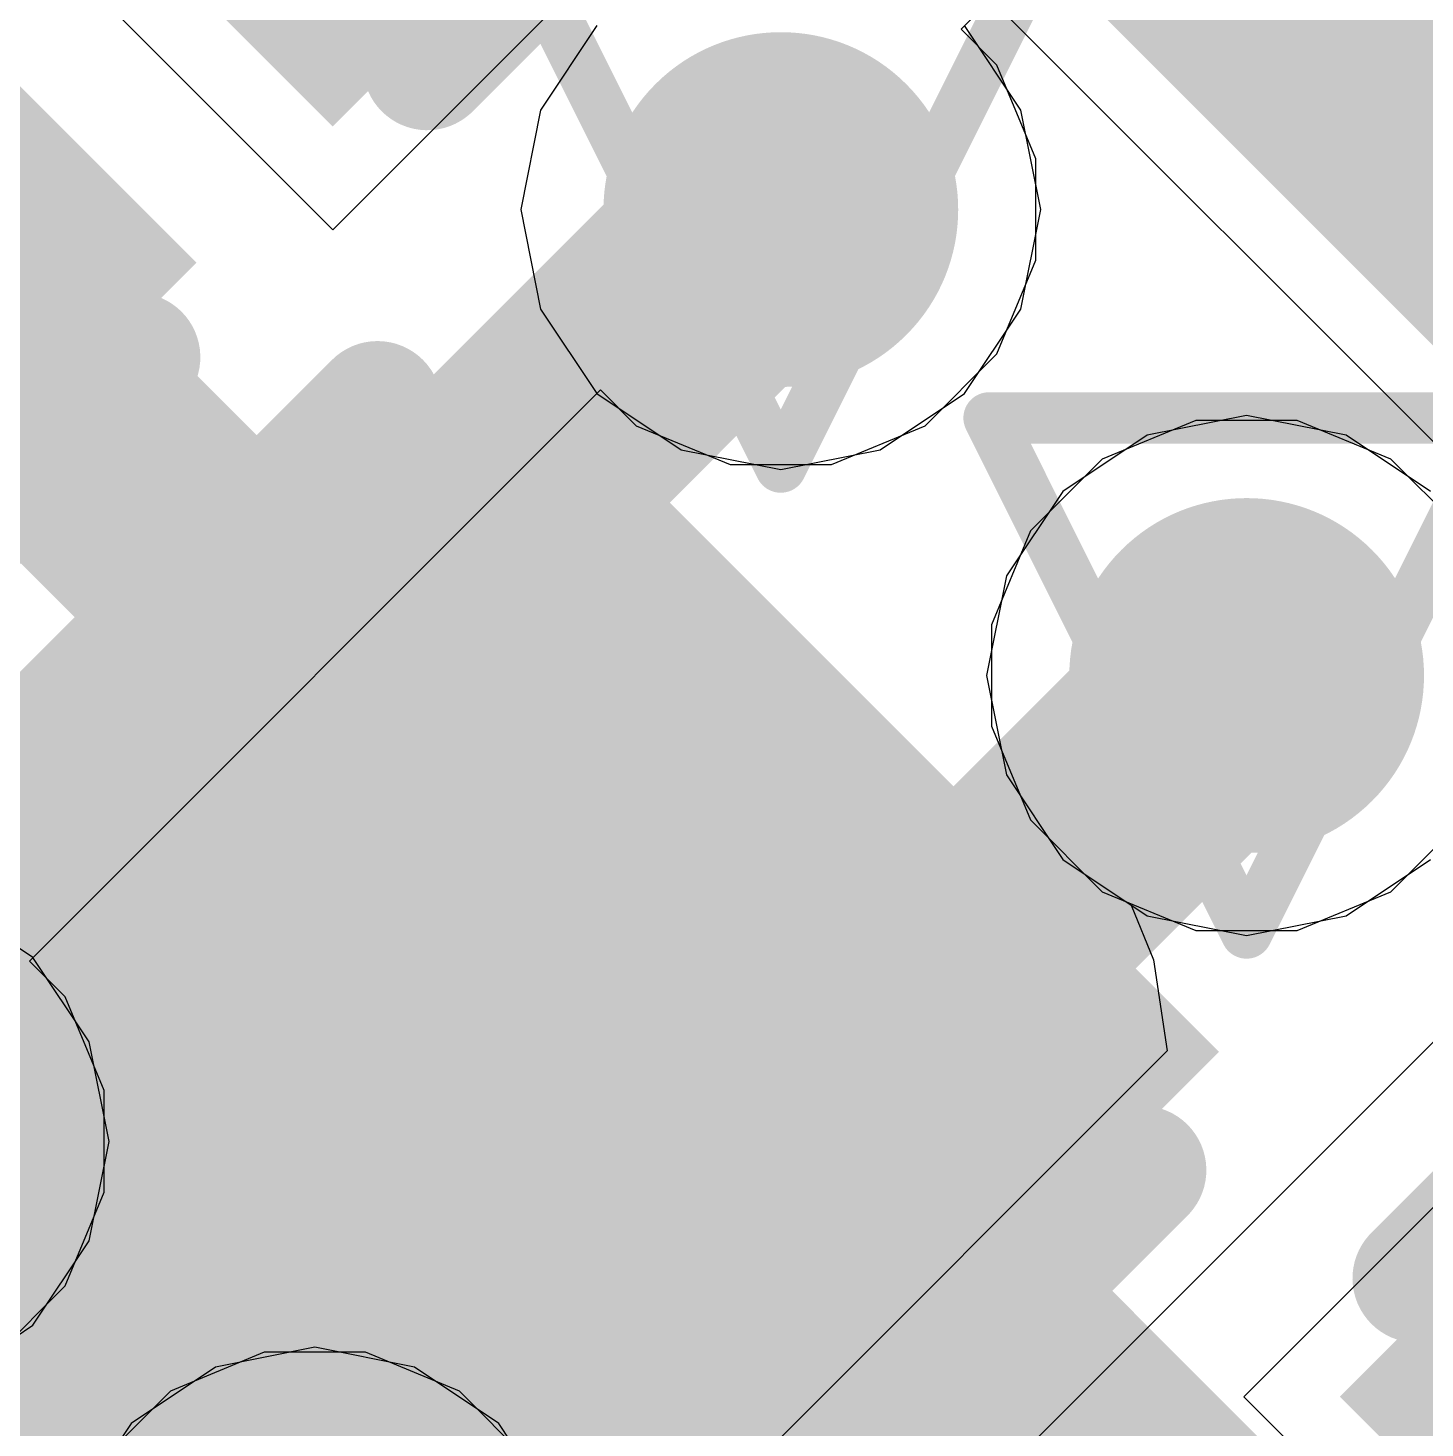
# Model space of a CAD drawing. Header units: inches. Extents: x -6 to 283, y -12 to 154.
# Drawn here: x 52.746 to 54.124, y 8.453 to 9.834 of the extents above; entities that cross this region are included whole.
import ezdxf

# ---------------------------------------------------------------- set-up
doc = ezdxf.new("R2010")
doc.units = ezdxf.units.IN
for name, color, linetype in [('Bottom Layer', 5, 'Continuous'), ('Bottom Overlay', 54, 'Continuous'), ('Bottom Paste', 16, 'Continuous'), ('Bottom Solder', 6, 'Continuous'), ('Drill Drawing', 1, 'Continuous'), ('GND-1', 16, 'Continuous'), ('GND-2', 90, 'Continuous'), ('GND-3', 216, 'Continuous'), ('GND-4', 54, 'Continuous'), ('PWR-1', 156, 'Continuous'), ('PWR-2', 130, 'Continuous'), ('Signal L1', 76, 'Continuous'), ('Signal L2', 6, 'Continuous'), ('Top Layer', 1, 'Continuous'), ('Top Paste', 8, 'Continuous'), ('Top Solder', 216, 'Continuous'), ('Via Holes', 16, 'Continuous')]:
    doc.layers.add(name, color=color, linetype=linetype)

# ---------------------------------------------------------------- blocks, each defined once
blk = doc.blocks.new('BGA_565_15_5_14_4__57')
at = {"layer": 'Top Layer'}
h = blk.add_hatch(color=1, dxfattribs=at)
edge = h.paths.add_edge_path()
edge.add_arc((-0.32500062, -0.9749993199999999), 0.12499848, 0, 360)
h = blk.add_hatch(color=1, dxfattribs=at)
edge = h.paths.add_edge_path()
edge.add_arc((0.32500062, -0.9749993199999999), 0.12499848, 0, 360)
h = blk.add_hatch(color=1, dxfattribs=at)
edge = h.paths.add_edge_path()
edge.add_arc((-0.32500062, -1.62500056), 0.12499848, 0, 360)
h = blk.add_hatch(color=1, dxfattribs=at)
edge = h.paths.add_edge_path()
edge.add_arc((0.32500062, -1.62500056), 0.12499848, 0, 360)
at = {"layer": 'Top Paste'}
h = blk.add_hatch(color=8, dxfattribs=at)
edge = h.paths.add_edge_path()
edge.add_arc((-0.32500062, -0.9749993199999999), 0.12499848, 0, 360)
h = blk.add_hatch(color=8, dxfattribs=at)
edge = h.paths.add_edge_path()
edge.add_arc((0.32500062, -0.9749993199999999), 0.12499848, 0, 360)
h = blk.add_hatch(color=8, dxfattribs=at)
edge = h.paths.add_edge_path()
edge.add_arc((-0.32500062, -1.62500056), 0.12499848, 0, 360)
h = blk.add_hatch(color=8, dxfattribs=at)
edge = h.paths.add_edge_path()
edge.add_arc((0.32500062, -1.62500056), 0.12499848, 0, 360)
at = {"layer": 'Top Solder'}
h = blk.add_hatch(color=216, dxfattribs=at)
edge = h.paths.add_edge_path()
edge.add_arc((-0.32500062, -0.9749993199999999), 0.17499838, 0, 360)
h = blk.add_hatch(color=216, dxfattribs=at)
edge = h.paths.add_edge_path()
edge.add_arc((0.32500062, -0.9749993199999999), 0.17499838, 0, 360)
h = blk.add_hatch(color=216, dxfattribs=at)
edge = h.paths.add_edge_path()
edge.add_arc((-0.32500062, -1.62500056), 0.17499838, 0, 360)
h = blk.add_hatch(color=216, dxfattribs=at)
edge = h.paths.add_edge_path()
edge.add_arc((0.32500062, -1.62500056), 0.17499838, 0, 360)
blk = doc.blocks.new('CAP_0201_B_340')
at = {"layer": 'Bottom Layer'}
for points in [[(-0.44999656, 0.1499997), (-0.14999716, 0.1499997), (-0.14999716, -0.1499997), (-0.44999656, -0.1499997)], [(0.14999716, 0.1499997), (0.44999656, 0.1499997), (0.44999656, -0.1499997), (0.14999716, -0.1499997)]]:
    blk.add_hatch(color=5, dxfattribs=at).paths.add_polyline_path(points)
at = {"layer": 'Bottom Paste'}
for points in [[(-0.44999656, 0.1499997), (-0.14999716, 0.1499997), (-0.14999716, -0.1499997), (-0.44999656, -0.1499997)], [(0.14999716, 0.1499997), (0.44999656, 0.1499997), (0.44999656, -0.1499997), (0.14999716, -0.1499997)]]:
    blk.add_hatch(color=16, dxfattribs=at).paths.add_polyline_path(points)
at = {"layer": 'Bottom Solder'}
for points in [[(-0.50499772, 0.20500086), (-0.094996, 0.20500086), (-0.094996, -0.20500086), (-0.50499772, -0.20500086)], [(0.094996, 0.20500086), (0.50499772, 0.20500086), (0.50499772, -0.20500086), (0.094996, -0.20500086)]]:
    blk.add_hatch(color=6, dxfattribs=at).paths.add_polyline_path(points)
at = {"layer": 'Bottom Overlay'}
for points in [[(-0.2032, 0.2286, 0.127, 0.127, 0), (-0.5334, 0.2286, 0.127, 0.127, 0)], [(-0.5334, -0.2286, 0.127, 0.127, 0), (-0.5334, 0.2286, 0.127, 0.127, 0)], [(0.5334, 0.2286, 0.127, 0.127, 0), (0.2032, 0.2286, 0.127, 0.127, 0)], [(0.5334, -0.2286, 0.127, 0.127, 0), (0.5334, 0.2286, 0.127, 0.127, 0)], [(-0.2032, -0.2286, 0.127, 0.127, 0), (-0.5334, -0.2286, 0.127, 0.127, 0)], [(0.5334, -0.2286, 0.127, 0.127, 0), (0.2032, -0.2286, 0.127, 0.127, 0)]]:
    blk.add_lwpolyline(points, format="xyseb", dxfattribs=at)
for points in [[(-0.5651499999999999, 0.2286, 0.0635, 0.0635, 1), (-0.5016499999999999, 0.2286, 0.0635, 0.0635, 1)], [(-0.5651499999999999, 0.2286, 0.0635, 0.0635, 1), (-0.5016499999999999, 0.2286, 0.0635, 0.0635, 1)], [(-0.23495, 0.2286, 0.0635, 0.0635, 1), (-0.17145, 0.2286, 0.0635, 0.0635, 1)], [(0.17145, 0.2286, 0.0635, 0.0635, 1), (0.23495, 0.2286, 0.0635, 0.0635, 1)], [(0.5016499999999999, 0.2286, 0.0635, 0.0635, 1), (0.5651499999999999, 0.2286, 0.0635, 0.0635, 1)], [(0.5016499999999999, 0.2286, 0.0635, 0.0635, 1), (0.5651499999999999, 0.2286, 0.0635, 0.0635, 1)], [(-0.5651499999999999, -0.2286, 0.0635, 0.0635, 1), (-0.5016499999999999, -0.2286, 0.0635, 0.0635, 1)], [(-0.5651499999999999, -0.2286, 0.0635, 0.0635, 1), (-0.5016499999999999, -0.2286, 0.0635, 0.0635, 1)], [(-0.23495, -0.2286, 0.0635, 0.0635, 1), (-0.17145, -0.2286, 0.0635, 0.0635, 1)], [(0.17145, -0.2286, 0.0635, 0.0635, 1), (0.23495, -0.2286, 0.0635, 0.0635, 1)], [(0.5016499999999999, -0.2286, 0.0635, 0.0635, 1), (0.5651499999999999, -0.2286, 0.0635, 0.0635, 1)], [(0.5016499999999999, -0.2286, 0.0635, 0.0635, 1), (0.5651499999999999, -0.2286, 0.0635, 0.0635, 1)]]:
    blk.add_lwpolyline(points, format="xyseb", close=True, dxfattribs=at)
blk = doc.blocks.new('C___0603_B_380')
at = {"layer": 'Bottom Layer'}
for points in [[(-1.143, -0.4445), (-1.143, 0.4445), (-0.3809999999999999, 0.4445), (-0.3809999999999999, -0.4445)], [(0.3809999999999999, -0.4445), (0.3809999999999999, 0.4445), (1.143, 0.4445), (1.143, -0.4445)]]:
    blk.add_hatch(color=5, dxfattribs=at).paths.add_polyline_path(points)
at = {"layer": 'Bottom Paste'}
for points in [[(-1.143, -0.4445), (-1.143, 0.4445), (-0.3809999999999999, 0.4445), (-0.3809999999999999, -0.4445)], [(0.3809999999999999, -0.4445), (0.3809999999999999, 0.4445), (1.143, 0.4445), (1.143, -0.4445)]]:
    blk.add_hatch(color=16, dxfattribs=at).paths.add_polyline_path(points)
at = {"layer": 'Bottom Solder'}
for points in [[(-1.20299988, -0.50449988), (-1.20299988, 0.50449988), (-0.3210001199999999, 0.50449988), (-0.3210001199999999, -0.50449988)], [(0.3210001199999999, -0.50449988), (0.3210001199999999, 0.50449988), (1.20299988, 0.50449988), (1.20299988, -0.50449988)]]:
    blk.add_hatch(color=6, dxfattribs=at).paths.add_polyline_path(points)
at = {"layer": 'Bottom Overlay'}
for points in [[(-1.2446, 0.5334, 0.127, 0.127, 0), (-1.2446, -0.5334, 0.127, 0.127, 0)], [(-1.2446, 0.5334, 0.127, 0.127, 0), (-0.4571999999999999, 0.5334, 0.127, 0.127, 0)], [(-1.2446, -0.5334, 0.127, 0.127, 0), (-0.4571999999999999, -0.5334, 0.127, 0.127, 0)]]:
    blk.add_lwpolyline(points, format="xyseb", dxfattribs=at)
for points in [[(-0.4889499999999999, 0.5334, 0.0635, 0.0635, 1), (-0.42545, 0.5334, 0.0635, 0.0635, 1)], [(-0.4889499999999999, -0.5334, 0.0635, 0.0635, 1), (-0.42545, -0.5334, 0.0635, 0.0635, 1)]]:
    blk.add_lwpolyline(points, format="xyseb", close=True, dxfattribs=at)
blk = doc.blocks.new('C___0603_B_381')
at = {"layer": 'Bottom Solder'}
blk.add_hatch(color=6, dxfattribs=at).paths.add_polyline_path([(0.3210001199999999, -0.50449988), (0.3210001199999999, 0.50449988), (1.20299988, 0.50449988), (1.20299988, -0.50449988)])
at = {"layer": 'Bottom Overlay'}
blk.add_lwpolyline([(0.4571999999999999, 0.5334, 0.127, 0.127, 0), (1.2446, 0.5334, 0.127, 0.127, 0)], format="xyseb", dxfattribs=at)
blk.add_lwpolyline([(0.42545, 0.5334, 0.0635, 0.0635, 1), (0.4889499999999999, 0.5334, 0.0635, 0.0635, 1)], format="xyseb", close=True, dxfattribs=at)

msp = doc.modelspace()

# ---------------------------------------------------------------- hatches: boundary and pattern name
at = {"layer": 'Bottom Layer'}
h = msp.add_hatch(color=5, dxfattribs=at)
edge = h.paths.add_edge_path()
edge.add_arc((53.48857221999999, 9.65483972), 0.1499997, 0, 360)
h = msp.add_hatch(color=5, dxfattribs=at)
edge = h.paths.add_edge_path()
edge.add_arc((53.94819284, 9.19522164), 0.1499997, 0, 360)
at = {"layer": 'GND-1'}
h = msp.add_hatch(color=16, dxfattribs=at)
edge = h.paths.add_edge_path()
edge.add_arc((53.48857221999999, 9.65483972), 0.1499997, 0, 360)
h = msp.add_hatch(color=16, dxfattribs=at)
edge = h.paths.add_edge_path()
edge.add_arc((53.94819284, 9.19522164), 0.1499997, 0, 360)
at = {"layer": 'GND-2'}
h = msp.add_hatch(color=90, dxfattribs=at)
edge = h.paths.add_edge_path()
edge.add_arc((53.48857221999999, 9.65483972), 0.1499997, 0, 360)
h = msp.add_hatch(color=90, dxfattribs=at)
edge = h.paths.add_edge_path()
edge.add_arc((53.94819284, 9.19522164), 0.1499997, 0, 360)
at = {"layer": 'GND-3'}
h = msp.add_hatch(color=216, dxfattribs=at)
edge = h.paths.add_edge_path()
edge.add_arc((53.48857221999999, 9.65483972), 0.1499997, 0, 360)
h = msp.add_hatch(color=216, dxfattribs=at)
edge = h.paths.add_edge_path()
edge.add_arc((53.94819284, 9.19522164), 0.1499997, 0, 360)
at = {"layer": 'GND-4'}
h = msp.add_hatch(color=54, dxfattribs=at)
edge = h.paths.add_edge_path()
edge.add_arc((53.48857221999999, 9.65483972), 0.1499997, 0, 360)
h = msp.add_hatch(color=54, dxfattribs=at)
edge = h.paths.add_edge_path()
edge.add_arc((53.94819284, 9.19522164), 0.1499997, 0, 360)
at = {"layer": 'PWR-1'}
h = msp.add_hatch(color=156, dxfattribs=at)
edge = h.paths.add_edge_path()
edge.add_arc((53.48857221999999, 9.65483972), 0.1499997, 0, 360)
h = msp.add_hatch(color=156, dxfattribs=at)
edge = h.paths.add_edge_path()
edge.add_arc((53.94819284, 9.19522164), 0.1499997, 0, 360)
at = {"layer": 'PWR-2'}
h = msp.add_hatch(color=130, dxfattribs=at)
edge = h.paths.add_edge_path()
edge.add_arc((53.48857221999999, 9.65483972), 0.1499997, 0, 360)
h = msp.add_hatch(color=130, dxfattribs=at)
edge = h.paths.add_edge_path()
edge.add_arc((53.94819284, 9.19522164), 0.1499997, 0, 360)
at = {"layer": 'Signal L1'}
h = msp.add_hatch(color=76, dxfattribs=at)
edge = h.paths.add_edge_path()
edge.add_arc((53.48857221999999, 9.65483972), 0.1499997, 0, 360)
h = msp.add_hatch(color=76, dxfattribs=at)
edge = h.paths.add_edge_path()
edge.add_arc((53.94819284, 9.19522164), 0.1499997, 0, 360)
at = {"layer": 'Signal L2'}
h = msp.add_hatch(color=6, dxfattribs=at)
edge = h.paths.add_edge_path()
edge.add_arc((53.48857221999999, 9.65483972), 0.1499997, 0, 360)
h = msp.add_hatch(color=6, dxfattribs=at)
edge = h.paths.add_edge_path()
edge.add_arc((53.94819284, 9.19522164), 0.1499997, 0, 360)
at = {"layer": 'Top Layer'}
h = msp.add_hatch(color=1, dxfattribs=at)
edge = h.paths.add_edge_path()
edge.add_arc((53.48857221999999, 9.65483972), 0.1499997, 0, 360)
h = msp.add_hatch(color=1, dxfattribs=at)
edge = h.paths.add_edge_path()
edge.add_arc((53.94819284, 9.19522164), 0.1499997, 0, 360)
at = {"layer": 'Via Holes'}
h = msp.add_hatch(color=7, dxfattribs=at)
edge = h.paths.add_edge_path()
edge.add_arc((53.48857221999999, 9.65483972), 0.07499858, 0, 360)
h = msp.add_hatch(color=7, dxfattribs=at)
edge = h.paths.add_edge_path()
edge.add_arc((53.94819284, 9.19522164), 0.07499858, 0, 360)

# ---------------------------------------------------------------- linework, layer by layer
at = {"layer": 'Bottom Layer'}
for p, q in [((53.04660206, 9.634915959999999), (53.43833864, 10.02665254)), ((53.56666706, 9.99141512), (54.37488997999999, 9.183192199999999)), ((52.79120252, 9.8903155), (53.04660206, 9.634915959999999)), ((54.15621376, 8.69439968), (53.94558172, 8.48376764)), ((53.94558172, 8.48376764), (54.75380464, 7.675544719999999))]:
    msp.add_line(p, q, dxfattribs=at)
for points in [[(53.02923353999999, 9.1954985, 0.2032, 0.2032, 0), (53.48857221999999, 9.65483718, 0.2032, 0.2032, 0)], [(53.48857221999999, 9.65483718, 0.2032, 0.2032, 0), (53.48857221999999, 9.65483972, 0.2032, 0.2032, 0)], [(52.62234078, 9.60239126, 0.2032, 0.2032, 0), (53.02923353999999, 9.1954985, 0.2032, 0.2032, 0)], [(53.62185109999999, 8.86888244, 0.2032, 0.2032, 0), (53.94819029999999, 9.19522164, 0.2032, 0.2032, 0)], [(53.94819029999999, 9.19522164, 0.2032, 0.2032, 0), (53.94819284, 9.19522164, 0.2032, 0.2032, 0)], [(53.2523573, 8.86888244, 0.2032, 0.2032, 0), (53.62185109999999, 8.86888244, 0.2032, 0.2032, 0)]]:
    msp.add_lwpolyline(points, format="xyseb", dxfattribs=at)
for points in [[(53.43777221999999, 9.65483972, 0.1016, 0.1016, 1), (53.53937221999999, 9.65483972, 0.1016, 0.1016, 1)], [(53.43777221999999, 9.65483718, 0.1016, 0.1016, 1), (53.53937221999999, 9.65483718, 0.1016, 0.1016, 1)], [(53.43777221999999, 9.65483718, 0.1016, 0.1016, 1), (53.53937221999999, 9.65483718, 0.1016, 0.1016, 1)], [(52.97843354, 9.1954985, 0.1016, 0.1016, 1), (53.08003354, 9.1954985, 0.1016, 0.1016, 1)], [(52.97843354, 9.1954985, 0.1016, 0.1016, 1), (53.08003354, 9.1954985, 0.1016, 0.1016, 1)], [(53.8973903, 9.19522164, 0.1016, 0.1016, 1), (53.9989903, 9.19522164, 0.1016, 0.1016, 1)], [(53.8973903, 9.19522164, 0.1016, 0.1016, 1), (53.9989903, 9.19522164, 0.1016, 0.1016, 1)], [(53.89739283999999, 9.19522164, 0.1016, 0.1016, 1), (53.99899283999999, 9.19522164, 0.1016, 0.1016, 1)], [(53.20155729999999, 8.86888244, 0.1016, 0.1016, 1), (53.3031573, 8.86888244, 0.1016, 0.1016, 1)], [(53.5710511, 8.86888244, 0.1016, 0.1016, 1), (53.6726511, 8.86888244, 0.1016, 0.1016, 1)], [(53.5710511, 8.86888244, 0.1016, 0.1016, 1), (53.6726511, 8.86888244, 0.1016, 0.1016, 1)]]:
    msp.add_lwpolyline(points, format="xyseb", close=True, dxfattribs=at)
at = {"layer": 'Drill Drawing'}
for points in [[(53.23457221999999, 9.90883972, 0.0508, 0.0508, 0), (53.48857221999999, 9.400839719999999, 0.0508, 0.0508, 0)], [(53.48857221999999, 9.400839719999999, 0.0508, 0.0508, 0), (53.74257221999999, 9.90883972, 0.0508, 0.0508, 0)], [(53.69419283999999, 9.44922164, 0.0508, 0.0508, 0), (54.20219284, 9.44922164, 0.0508, 0.0508, 0)], [(53.69419283999999, 9.44922164, 0.0508, 0.0508, 0), (53.94819284, 8.94122164, 0.0508, 0.0508, 0)], [(53.94819284, 8.94122164, 0.0508, 0.0508, 0), (54.20219284, 9.44922164, 0.0508, 0.0508, 0)], [(52.31533098, 8.989601019999998, 0.0508, 0.0508, 0), (52.82333097999999, 8.989601019999998, 0.0508, 0.0508, 0)], [(52.56933098, 8.48160102, 0.0508, 0.0508, 0), (52.82333097999999, 8.989601019999998, 0.0508, 0.0508, 0)], [(52.7749516, 8.5299804, 0.0508, 0.0508, 0), (53.2829516, 8.5299804, 0.0508, 0.0508, 0)], [(52.7749516, 8.5299804, 0.0508, 0.0508, 0), (53.02895159999999, 8.021980399999999, 0.0508, 0.0508, 0)], [(53.02895159999999, 8.021980399999999, 0.0508, 0.0508, 0), (53.2829516, 8.5299804, 0.0508, 0.0508, 0)]]:
    msp.add_lwpolyline(points, format="xyseb", dxfattribs=at)
for points in [[(53.68149283999999, 9.44922164, 0.0254, 0.0254, 1), (53.70689284, 9.44922164, 0.0254, 0.0254, 1)], [(53.68149283999999, 9.44922164, 0.0254, 0.0254, 1), (53.70689284, 9.44922164, 0.0254, 0.0254, 1)], [(53.47587221999999, 9.400839719999999, 0.0254, 0.0254, 1), (53.50127222, 9.400839719999999, 0.0254, 0.0254, 1)], [(53.47587221999999, 9.400839719999999, 0.0254, 0.0254, 1), (53.50127222, 9.400839719999999, 0.0254, 0.0254, 1)], [(52.81063097999999, 8.989601019999998, 0.0254, 0.0254, 1), (52.83603098, 8.989601019999998, 0.0254, 0.0254, 1)], [(52.81063097999999, 8.989601019999998, 0.0254, 0.0254, 1), (52.83603098, 8.989601019999998, 0.0254, 0.0254, 1)], [(53.93549283999999, 8.94122164, 0.0254, 0.0254, 1), (53.96089283999999, 8.94122164, 0.0254, 0.0254, 1)], [(53.93549283999999, 8.94122164, 0.0254, 0.0254, 1), (53.96089283999999, 8.94122164, 0.0254, 0.0254, 1)], [(52.76225159999999, 8.5299804, 0.0254, 0.0254, 1), (52.78765159999999, 8.5299804, 0.0254, 0.0254, 1)], [(52.76225159999999, 8.5299804, 0.0254, 0.0254, 1), (52.78765159999999, 8.5299804, 0.0254, 0.0254, 1)], [(53.27025159999999, 8.5299804, 0.0254, 0.0254, 1), (53.29565159999999, 8.5299804, 0.0254, 0.0254, 1)], [(53.27025159999999, 8.5299804, 0.0254, 0.0254, 1), (53.29565159999999, 8.5299804, 0.0254, 0.0254, 1)]]:
    msp.add_lwpolyline(points, format="xyseb", close=True, dxfattribs=at)
at = {"layer": 'PWR-1'}
for p, q in [((53.30717812, 9.83623382), (53.2515699, 9.75300818)), ((53.72557454, 9.75300818), (53.66996631999999, 9.83623382)), ((53.2515699, 9.75300818), (53.23204238, 9.65483972)), ((53.74510205999999, 9.65483972), (53.72557454, 9.75300818)), ((53.23204238, 9.65483972), (53.2515699, 9.55667126)), ((53.72557454, 9.55667126), (53.74510205999999, 9.65483972)), ((53.2515699, 9.55667126), (53.30717812, 9.47344562)), ((53.66996631999999, 9.47344562), (53.72557454, 9.55667126)), ((53.30717812, 9.47344562), (53.39040376, 9.4178374)), ((53.58674068, 9.4178374), (53.66996631999999, 9.47344562)), ((53.94819284, 9.45175148), (53.85002437999999, 9.43222396)), ((54.0463613, 9.43222396), (53.94819284, 9.45175148)), ((53.85002437999999, 9.43222396), (53.76679873999999, 9.376615739999998)), ((54.12958694, 9.376615739999998), (54.0463613, 9.43222396)), ((53.39040376, 9.4178374), (53.48857221999999, 9.39830988)), ((53.48857221999999, 9.39830988), (53.58674068, 9.4178374)), ((53.76679873999999, 9.376615739999998), (53.71119052, 9.2933901)), ((53.71119052, 9.2933901), (53.691663, 9.19522164)), ((53.49189962, 8.193184019999999), (54.4906073, 9.1918917)), ((53.691663, 9.19522164), (53.71119052, 9.09705318)), ((53.71119052, 9.09705318), (53.76679873999999, 9.01382754)), ((53.76679873999999, 9.01382754), (53.83424081999999, 8.968765399999999)), ((52.75072508, 8.91699512), (52.66749944, 8.97260334)), ((53.83424081999999, 8.968765399999999), (53.85647343999999, 8.91483866)), ((52.8063333, 8.833769479999999), (52.75072508, 8.91699512)), ((53.85647343999999, 8.91483866), (53.86986432, 8.824782959999999)), ((52.82586082, 8.735601019999999), (52.8063333, 8.833769479999999)), ((53.86986432, 8.824782959999999), (53.39939028, 8.35430892)), ((52.8063333, 8.637432559999999), (52.82586082, 8.735601019999999)), ((52.75072508, 8.55420692), (52.8063333, 8.637432559999999)), ((52.66749944, 8.4985987), (52.75072508, 8.55420692)), ((53.02895159999999, 8.532510239999999), (52.93078314, 8.512982719999998)), ((53.12712006, 8.512982719999998), (53.02895159999999, 8.532510239999999)), ((52.93078314, 8.512982719999998), (52.84755749999999, 8.4573745)), ((53.21034569999999, 8.4573745), (53.12712006, 8.512982719999998)), ((52.84755749999999, 8.4573745), (52.79194928, 8.37414886)), ((53.25540783999999, 8.38993242), (53.21034569999999, 8.4573745))]:
    msp.add_line(p, q, dxfattribs=at)
at = {"layer": 'PWR-2'}
for p, q in [((53.30717812, 9.83623382), (53.2515699, 9.75300818)), ((53.72557454, 9.75300818), (53.66996631999999, 9.83623382)), ((53.2515699, 9.75300818), (53.23204238, 9.65483972)), ((53.74510205999999, 9.65483972), (53.72557454, 9.75300818)), ((53.23204238, 9.65483972), (53.2515699, 9.55667126)), ((53.72557454, 9.55667126), (53.74510205999999, 9.65483972)), ((53.2515699, 9.55667126), (53.30717812, 9.47344562)), ((53.66996631999999, 9.47344562), (53.72557454, 9.55667126)), ((53.30717812, 9.47344562), (53.39040376, 9.4178374)), ((53.58674068, 9.4178374), (53.66996631999999, 9.47344562)), ((53.94819284, 9.45175148), (53.85002437999999, 9.43222396)), ((54.0463613, 9.43222396), (53.94819284, 9.45175148)), ((53.85002437999999, 9.43222396), (53.76679873999999, 9.376615739999998)), ((54.12958694, 9.376615739999998), (54.0463613, 9.43222396)), ((53.39040376, 9.4178374), (53.48857221999999, 9.39830988)), ((53.48857221999999, 9.39830988), (53.58674068, 9.4178374)), ((53.76679873999999, 9.376615739999998), (53.71119052, 9.2933901)), ((53.71119052, 9.2933901), (53.691663, 9.19522164)), ((53.691663, 9.19522164), (53.71119052, 9.09705318)), ((53.71119052, 9.09705318), (53.76679873999999, 9.01382754)), ((53.76679873999999, 9.01382754), (53.85002437999999, 8.95821932)), ((54.0463613, 8.95821932), (54.12958694, 9.01382754)), ((52.75072508, 8.91699512), (52.66749944, 8.97260334)), ((53.85002437999999, 8.95821932), (53.94819284, 8.938691799999999)), ((53.94819284, 8.938691799999999), (54.0463613, 8.95821932)), ((52.8063333, 8.833769479999999), (52.75072508, 8.91699512)), ((52.82586082, 8.735601019999999), (52.8063333, 8.833769479999999)), ((52.8063333, 8.637432559999999), (52.82586082, 8.735601019999999)), ((52.75072508, 8.55420692), (52.8063333, 8.637432559999999)), ((52.66749944, 8.4985987), (52.75072508, 8.55420692)), ((53.02895159999999, 8.532510239999999), (52.93078314, 8.512982719999998)), ((53.12712006, 8.512982719999998), (53.02895159999999, 8.532510239999999)), ((52.93078314, 8.512982719999998), (52.84755749999999, 8.4573745)), ((53.21034569999999, 8.4573745), (53.12712006, 8.512982719999998)), ((52.84755749999999, 8.4573745), (52.79194928, 8.37414886)), ((53.26595392, 8.37414886), (53.21034569999999, 8.4573745))]:
    msp.add_line(p, q, dxfattribs=at)
at = {"layer": 'Signal L2'}
for p, q in [((53.66648144000001, 9.8327464), (53.77028615999999, 9.93655112)), ((53.70186872, 9.79735912), (53.66648144000001, 9.8327464)), ((53.74017191999999, 9.704885339999999), (53.70186872, 9.79735912)), ((53.74017191999999, 9.6047941), (53.74017191999999, 9.704885339999999)), ((53.70186872, 9.51232032), (53.74017191999999, 9.6047941)), ((53.63109162, 9.44154322), (53.70186872, 9.51232032)), ((52.74724274, 8.9135077), (53.31066554, 9.476930499999998)), ((53.31066554, 9.476930499999998), (53.34605282, 9.44154322)), ((53.89814722000001, 9.44682134), (53.80567344, 9.40851814)), ((53.99823846, 9.44682134), (53.89814722000001, 9.44682134)), ((54.09071224, 9.40851814), (53.99823846, 9.44682134)), ((53.34605282, 9.44154322), (53.4385266, 9.403240019999998)), ((53.53861784, 9.403240019999998), (53.63109162, 9.44154322)), ((53.80567344, 9.40851814), (53.73489634, 9.33774104)), ((54.16148933999999, 9.33774104), (54.09071224, 9.40851814)), ((53.4385266, 9.403240019999998), (53.53861784, 9.403240019999998)), ((53.73489634, 9.33774104), (53.69659313999999, 9.24526726)), ((53.69659313999999, 9.24526726), (53.69659313999999, 9.14517602)), ((53.69659313999999, 9.14517602), (53.73489634, 9.052702239999999)), ((53.73489634, 9.052702239999999), (53.80567344, 8.98192514)), ((54.09071224, 8.98192514), (54.16148933999999, 9.052702239999999)), ((53.80567344, 8.98192514), (53.89814722000001, 8.94362194)), ((53.99823846, 8.94362194), (54.09071224, 8.98192514)), ((53.89814722000001, 8.94362194), (53.99823846, 8.94362194)), ((52.78262748, 8.87812042), (52.74724274, 8.9135077)), ((52.82093068, 8.78564664), (52.78262748, 8.87812042)), ((52.82093068, 8.6855554), (52.82093068, 8.78564664)), ((52.78262748, 8.59308162), (52.82093068, 8.6855554)), ((52.71185038, 8.522304519999999), (52.78262748, 8.59308162)), ((52.97890597999999, 8.5275801), (52.88643219999999, 8.4892769)), ((53.07899721999999, 8.5275801), (52.97890597999999, 8.5275801)), ((53.171471, 8.4892769), (53.07899721999999, 8.5275801)), ((52.88643219999999, 8.4892769), (52.81565509999999, 8.4184998)), ((53.2422481, 8.4184998), (53.171471, 8.4892769))]:
    msp.add_line(p, q, dxfattribs=at)
at = {"layer": 'Top Layer'}
for points in [[(53.94819284, 10.11446034, 0.254, 0.254, 0), (54.40781345999999, 9.65483972, 0.254, 0.254, 0)], [(52.5694402, 9.65478892, 0.254, 0.254, 0), (53.02898208, 9.19524704, 0.254, 0.254, 0)], [(53.02898208, 9.19524704, 0.254, 0.254, 0), (53.48857221999999, 9.65483972, 0.254, 0.254, 0)], [(52.56933352, 8.735598479999998, 0.254, 0.254, 0), (53.02895159999999, 9.1952191, 0.254, 0.254, 0)], [(53.02895159999999, 9.1952191, 0.254, 0.254, 0), (53.48856968, 8.735598479999998, 0.254, 0.254, 0)], [(53.02895414, 9.1952191, 0.254, 0.254, 0), (53.02898208, 9.19524704, 0.254, 0.254, 0)], [(53.02898208, 9.19524704, 0.254, 0.254, 0), (53.02906082, 9.1951683, 0.254, 0.254, 0)], [(53.48857221999999, 8.735601019999999, 0.254, 0.254, 0), (53.94819284, 9.19522164, 0.254, 0.254, 0)], [(52.56954941999999, 8.735499419999998, 0.254, 0.254, 0), (53.02901256, 8.27603628, 0.254, 0.254, 0)], [(53.02901256, 8.27603628, 0.254, 0.254, 0), (53.48857221999999, 8.73559594, 0.254, 0.254, 0)], [(53.48857221999999, 8.73559594, 0.254, 0.254, 0), (53.48857221999999, 8.735598479999998, 0.254, 0.254, 0)], [(53.48857221999999, 8.73559594, 0.254, 0.254, 0), (53.94819029999999, 8.2759804, 0.254, 0.254, 0)]]:
    msp.add_lwpolyline(points, format="xyseb", dxfattribs=at)
for points in [[(53.42507222, 9.65483972, 0.127, 0.127, 1), (53.55207222, 9.65483972, 0.127, 0.127, 1)], [(52.96545159999999, 9.1952191, 0.127, 0.127, 1), (53.09245159999999, 9.1952191, 0.127, 0.127, 1)], [(52.96545159999999, 9.1952191, 0.127, 0.127, 1), (53.09245159999999, 9.1952191, 0.127, 0.127, 1)], [(52.96545414000001, 9.1952191, 0.127, 0.127, 1), (53.09245414, 9.1952191, 0.127, 0.127, 1)], [(52.96548208, 9.19524704, 0.127, 0.127, 1), (53.09248208, 9.19524704, 0.127, 0.127, 1)], [(52.96548208, 9.19524704, 0.127, 0.127, 1), (53.09248208, 9.19524704, 0.127, 0.127, 1)], [(52.96548208, 9.19524704, 0.127, 0.127, 1), (53.09248208, 9.19524704, 0.127, 0.127, 1)], [(52.96548208, 9.19524704, 0.127, 0.127, 1), (53.09248208, 9.19524704, 0.127, 0.127, 1)], [(52.96556082, 9.1951683, 0.127, 0.127, 1), (53.09256082, 9.1951683, 0.127, 0.127, 1)], [(53.88469283999999, 9.19522164, 0.127, 0.127, 1), (54.01169284, 9.19522164, 0.127, 0.127, 1)], [(53.42506967999999, 8.735598479999998, 0.127, 0.127, 1), (53.55206968, 8.735598479999998, 0.127, 0.127, 1)], [(53.42507222, 8.735601019999999, 0.127, 0.127, 1), (53.55207222, 8.735601019999999, 0.127, 0.127, 1)], [(53.42507222, 8.735598479999998, 0.127, 0.127, 1), (53.55207222, 8.735598479999998, 0.127, 0.127, 1)], [(53.42507222, 8.73559594, 0.127, 0.127, 1), (53.55207222, 8.73559594, 0.127, 0.127, 1)], [(53.42507222, 8.73559594, 0.127, 0.127, 1), (53.55207222, 8.73559594, 0.127, 0.127, 1)], [(53.42507222, 8.73559594, 0.127, 0.127, 1), (53.55207222, 8.73559594, 0.127, 0.127, 1)]]:
    msp.add_lwpolyline(points, format="xyseb", close=True, dxfattribs=at)

# ---------------------------------------------------------------- block references
for name, p, rotation in [('BGA_565_15_5_14_4__57', (54.40792014, 8.2759296), 225), ('C___0603_B_380', (53.79117258, 9.40769772), 45), ('CAP_0201_B_340', (52.83447141999999, 9.814521899999999), 225), ('C___0603_B_381', (54.17008724, 7.90005024), 45)]:
    msp.add_blockref(name, p, dxfattribs=dict(rotation=rotation))

doc.saveas('drawing.dxf')
